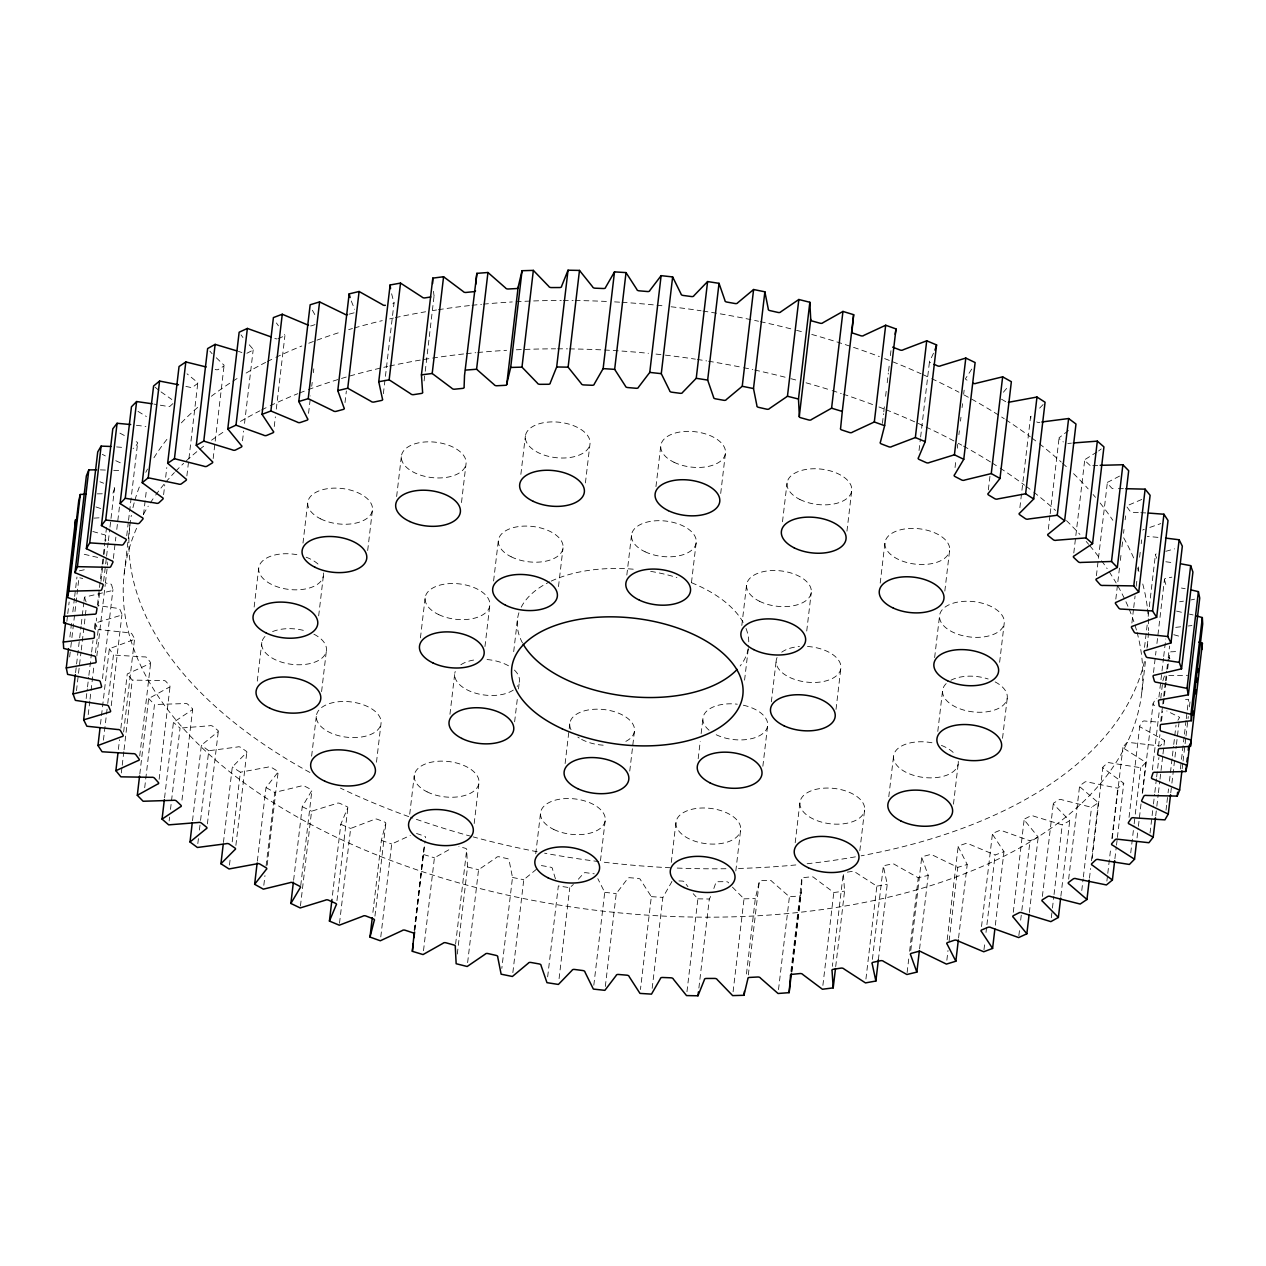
<?xml version="1.0" encoding="UTF-8"?>
<svg xmlns="http://www.w3.org/2000/svg" width="1266" height="1266" viewBox="0 0 1266 1266"><rect width="100%" height="100%" fill="white"/><g stroke="black" fill="none" stroke-linecap="round" stroke-linejoin="round"><path stroke-width="0.75" stroke-dasharray="5 3.75" d="M835.702 966.591L844.564 891.137L843.425 874.094A2.279 1.25 6.7 0 1 843.267 873.445L832.363 966.322M791.93 971.877L801.473 890.599L801.9 879.079A2.279 1.25 6.7 0 1 803.34 877.623L811.348 876.8A2.279 1.25 6.7 0 1 814.228 877.829L833.803 892.514L844.564 891.137M66.861 621.337L67.541 615.545M67.763 613.599L69.139 601.999M69.915 636.988L71.497 623.442M72.858 611.842L74.457 598.296M74.678 596.365L76.957 577.011M69.646 656.959L70.548 649.221M70.785 647.29L71.687 639.536M71.925 637.605L78.967 577.628L82.749 578.499M75.58 672.657L81.04 626.227M81.261 624.28L83.762 602.996M83.983 601.065L84.442 597.188L111.06 590.89A2.279 1.25 6.7 0 0 112.943 589.608L111.614 584.908A2.279 1.25 6.7 0 0 109.034 583.642L105.284 582.946M76.482 690.682L78.302 675.205M78.524 673.275L81.024 651.99M81.261 650.044L86.262 607.49M86.167 698.563L87.307 688.894M87.528 686.947L88.667 677.278M88.889 675.348L91.389 654.063M91.627 652.132L92.988 640.517M94.349 628.901L95.029 623.109L120.286 615.498A2.279 1.25 6.7 0 0 121.947 614.121L119.938 609.437A2.279 1.25 6.7 0 0 117.216 608.281L98.242 605.654M97.45 604.847L101.992 566.139M102.214 564.209L103.132 556.47M103.353 554.54L104.714 542.924M104.951 540.993L106.534 527.447M95.282 629.661L96.643 618.045M98.004 606.43L99.603 592.884M100.963 581.284L103.923 556.122M104.144 554.192L105.046 546.453M103.622 581.3L106.344 558.084M106.581 556.154L108.164 542.608M108.401 540.677L109.762 529.061M109.984 527.131L114.526 488.423A2.279 1.25 6.7 0 0 112.706 486.824M88.224 714.61L89.823 701.063M90.044 699.133L93.906 666.232M95.504 652.686L98.226 629.471L95.029 623.109M96.833 656.01L105.252 584.417M105.474 582.471L107.072 568.925M113.37 558.417L115.19 542.94M115.412 541.009L115.871 537.132M116.788 529.394L119.51 506.178M102.483 678.608L112.943 589.608M100.473 724.215L109.335 648.746L133.057 639.9A2.279 1.25 6.7 0 0 134.481 638.428L131.806 633.807A2.279 1.25 6.7 0 0 128.942 632.763L98.226 629.471M126.742 535.708L128.325 522.162M128.562 520.231L137.646 442.831M103.432 740.167L107.531 705.336M107.752 703.39L113.434 655.028L109.335 648.746M124.226 573.371L129.907 524.994M111.234 705.716L121.932 614.77M143.533 514.629L146.476 489.467M118.387 749.409L119.526 739.74M120.887 728.124L127.265 673.955L149.277 663.922A2.279 1.25 6.7 0 0 150.464 662.371L147.141 657.829A2.279 1.25 6.7 0 0 144.166 656.912L113.434 655.028M123.641 731.97L134.56 639.093M121.314 772.972L121.995 767.164M122.232 765.234L123.815 751.688M124.052 749.757L132.234 680.095L127.265 673.955M163.615 494.642L164.754 484.973M165.672 477.235L166.796 467.55M139.719 755.913L150.638 663.036M139.814 774.017L148.676 698.547L168.853 687.406A2.279 1.25 6.7 0 0 169.771 685.792L165.83 681.361A2.279 1.25 6.7 0 0 162.76 680.57L132.234 680.095M144.704 787.721L154.484 704.513L148.676 698.547M186.877 475.921L188.697 460.428M188.935 458.498L197.797 383.044M159.136 779.318L170.04 686.441M164.564 797.833L173.426 722.364L191.625 710.194A2.279 1.25 6.7 0 0 192.29 708.517L187.748 704.228A2.279 1.25 6.7 0 0 184.614 703.58L154.484 704.513M169.138 820.985L169.597 817.124M170.499 809.385L180.041 728.108L173.426 722.364M213.163 458.561L214.983 443.084M215.204 441.154L224.066 365.684M181.972 800.096L192.654 709.166M192.511 820.7L201.373 745.247L217.451 732.112A2.279 1.25 6.7 0 0 217.863 730.387L212.735 726.273A2.279 1.25 6.7 0 0 209.555 725.766L180.041 728.108M242.502 440.774L243.642 431.089M244.544 423.35L253.184 349.827M197.828 843.615L198.509 837.807M199.427 830.069L200.329 822.33M200.566 820.384L208.748 750.738L201.373 745.247M207.402 823.897L218.322 731.02M223.433 842.476L232.295 767.022L246.158 753.033A2.279 1.25 6.7 0 0 246.3 751.26L240.651 747.351A2.279 1.25 6.7 0 0 237.438 746.987L208.748 750.738M274.247 426.515L275.371 416.846M276.289 409.108L284.929 335.569M254.149 607.047L258.691 568.339M229.463 865.089L230.38 857.351M232.2 841.874L240.382 772.213L232.295 767.022M235.887 845.403L246.791 752.526M257.283 681.124L261.825 642.432M308.556 413.333L310.613 395.926M311.737 386.257L312.196 382.379M313.335 372.71L313.794 368.833M257.362 861.086L266.002 787.547L277.555 772.782A2.279 1.25 6.7 0 0 277.428 771.01L271.272 767.323A2.279 1.25 6.7 0 0 268.06 767.101L240.382 772.213M302.985 543.098L307.749 502.46M263.819 885.298L264.958 875.629M266.097 865.944L274.738 792.421L266.002 787.547M267.189 865.137L278.109 772.26M318.668 615.862L323.447 575.223M345.001 402.588L346.362 390.988M293.617 880.234L302.242 806.695L311.404 791.266A2.279 1.25 6.7 0 0 311.025 789.478L304.41 786.044A2.279 1.25 6.7 0 0 301.213 785.98L274.738 792.421M311.626 756.166L316.405 715.543M321.596 691.616L326.359 650.977M300.738 885.52L311.863 790.712M300.438 906.013L311.578 811.205L336.677 803.467A2.279 1.25 6.7 0 1 339.826 803.388L346.852 806.553A2.279 1.25 6.7 0 1 347.501 808.341L340.791 824.34L331.929 899.794M383.376 393.71L394.058 302.764M367.678 550.536L372.441 509.897M336.962 900.632L347.865 807.755M339.51 923.246L350.65 828.439L374.198 819.466A2.279 1.25 6.7 0 1 377.284 819.244L384.674 822.093A2.279 1.25 6.7 0 1 385.576 823.865L381.382 840.323L372.505 915.793M396.638 496.525L401.417 455.887M376.477 762.227L381.019 723.535A32.552 17.787 6.7 0 0 334.667 702.282A32.552 17.787 6.7 0 0 330.442 732.792A32.552 17.787 6.7 0 0 381.019 723.535M424.094 380.939L424.996 373.201M425.234 371.27L434.096 295.817M374.942 916.141L385.861 823.264M380.781 936.887L391.685 844.011L410.295 835.465M420.439 637.89L425.218 597.251M409.725 814.165L414.267 775.472M461.489 502.586L466.03 463.894A32.552 17.787 6.7 0 0 419.679 442.641A32.552 17.787 6.7 0 0 415.454 473.152A32.552 17.787 6.7 0 0 466.03 463.894M414.172 930.431L424.268 845.372M414.662 930.035L425.107 841.02M414.852 930.035L423.714 849.17M449.952 714.293L454.731 673.654M423.509 950.687L434.412 857.81L451.092 848.537M484.957 646.53L489.863 604.784M493.598 580.999L498.361 540.376M455.602 944.12L466.743 849.312M457.295 954.042L467.518 866.973L466.648 849.961A2.279 1.25 6.7 0 0 465.255 848.252L458.893 846.479M474.18 823.549L478.959 782.91M520.864 474.37L525.422 435.678M467.629 962.619L478.548 869.742L496.525 857.462A2.279 1.25 6.7 0 1 499.295 856.813L507.46 858.665A2.279 1.25 6.7 0 1 509.09 860.31L512.493 877.449L501.811 968.395M513.695 651.658L517.557 618.758M514.629 721.826L517.588 696.664M518.49 688.926L519.408 681.187M512.857 972.605L523.76 879.728L537.021 868.808M558.496 586.601L563.038 547.909M535.74 853.79L540.519 813.152M585.414 482.932L589.956 444.224A32.552 17.787 6.7 0 0 544.095 422.622A32.552 17.787 6.7 0 0 539 453.022A32.552 17.787 6.7 0 0 589.956 444.224M565.111 763.556L569.874 722.933M547.656 976.861L558.338 885.915L569.763 887.703L573.371 884.459M559.081 978.634L569.763 887.703M626.828 575.065L631.592 534.442M600.48 860.674L605.259 820.036M593.817 985.217L604.721 892.34L597.821 878.651M655.962 486.603L660.741 445.964M629.756 771.089L634.535 730.45M605.322 986.467L616.241 893.59L627.54 878.762A2.279 1.25 6.7 0 1 629.851 877.718L638.27 878.446A2.279 1.25 6.7 0 1 640.549 879.886L651.341 896.644L640.438 989.521M691.473 582.597L696.253 541.959M652.18 988.335L662.862 897.388L671.771 881.88A2.279 1.25 6.7 0 1 671.993 881.263M671.281 862.399L676.044 821.776M720.702 493.487L725.481 452.848M698.183 758.73L700.225 741.322M701.142 733.584L702.962 718.091M686.963 991.705L697.883 898.828L693.214 893.701M698.879 988.05L709.324 899.034L711.903 894.033M741.813 625.451L746.592 584.813M744.582 680.143L748.222 649.173M735.815 870.961L740.578 830.322A32.552 17.787 6.7 0 0 694.733 808.705A32.552 17.787 6.7 0 0 689.638 839.105A32.552 17.787 6.7 0 0 740.578 830.322M782.499 521.782L787.041 483.09M733.093 991.737L744.012 898.86L732.365 887.039M762.86 766.262L767.639 725.624M771.358 701.855L776.264 660.108M746.449 973.997L755.311 898.543L759.236 882.054A2.279 1.25 6.7 0 1 760.929 880.677L769.127 880.25A2.279 1.25 6.7 0 1 771.88 881.389L789.414 896.755L800.492 895.901L801.473 890.599M748.333 974.931L759.284 881.405M806.727 631.038L811.269 592.346M795.19 842.745L799.97 802.106M778.511 989.632L789.414 896.755M790.918 971.307L801.837 878.43M791.63 971.37L800.492 895.901M846.954 531.166L851.733 490.528M836.019 709.371L840.909 667.625M882.418 423.382L883.557 413.713M883.779 411.782L884.697 404.028M885.599 396.29L886.279 390.498M887.197 382.759L888.321 373.074M888.558 371.144L889.46 363.405M890.378 355.667L891.058 349.859M822.884 985.391L833.803 892.514M880.202 583.104L884.981 542.465M859.82 850.736L864.583 810.113A32.552 17.787 6.7 0 0 818.232 788.86A32.552 17.787 6.7 0 0 814.006 819.371A32.552 17.787 6.7 0 0 864.583 810.113M919.037 450.506L920.398 438.906M920.635 436.96L929.497 361.506M865.928 979.045L876.847 886.168L855.389 872.258A2.279 1.25 6.7 0 0 852.398 871.356L846.574 872.258M888.779 796.725L893.559 756.103M872.401 959.359L883.304 866.482M878.382 959.739L887.244 884.269L883.573 867.147A2.279 1.25 6.7 0 1 884.523 865.533L891.976 863.966A2.279 1.25 6.7 0 1 895.062 864.725L918.261 877.765L928.215 875.376L922.028 858.253A2.279 1.25 6.7 0 1 922.74 856.576L929.845 854.661A2.279 1.25 6.7 0 1 932.979 855.278L957.776 867.352L967.208 864.472L958.568 847.492A2.279 1.25 6.7 0 1 959.011 845.783L965.705 843.504A2.279 1.25 6.7 0 1 968.886 843.995L995.108 855.009L1003.97 851.67L992.908 834.943A2.279 1.25 6.7 0 1 993.082 833.186L999.333 830.575A2.279 1.25 6.7 0 1 1002.545 830.923L1030.002 840.83L1038.215 837.048L1024.827 820.685A2.279 1.25 6.7 0 1 1024.748 818.896L1030.508 815.984A2.279 1.25 6.7 0 1 1033.721 816.174L1062.221 824.878L1069.738 820.685L1054.119 804.796A2.279 1.25 6.7 0 1 1053.771 803.008L1059.009 799.795A2.279 1.25 6.7 0 1 1062.19 799.843L1091.545 807.312L1098.334 802.723L1080.563 787.42A2.279 1.25 6.7 0 1 1079.945 785.632L1084.63 782.151A2.279 1.25 6.7 0 1 1087.779 782.04L1117.783 788.212L1123.765 783.274L1103.999 768.652A2.279 1.25 6.7 0 1 1103.129 766.88L1107.196 763.145A2.279 1.25 6.7 0 1 1110.282 762.907L1140.745 767.718L1145.904 762.449L1124.255 748.633A2.279 1.25 6.7 0 1 1123.116 746.893L1126.582 742.92A2.279 1.25 6.7 0 1 1129.573 742.541L1160.289 745.975L1164.562 740.436L1141.188 727.491A2.279 1.25 6.7 0 1 1139.811 725.782L1142.628 721.62A2.279 1.25 6.7 0 1 1145.508 721.082L1158.849 722.158M955.039 467.55L955.957 459.811M957.318 448.196L957.761 444.334M958.9 434.665L959.359 430.788M960.498 421.119L960.957 417.242M962.081 407.573L962.54 403.696M963.679 394.027L964.138 390.15M934.64 657.592L939.641 615.023M944.832 591.095L949.595 550.457A32.552 17.787 6.7 0 0 903.244 529.204A32.552 17.787 6.7 0 0 899.018 559.714A32.552 17.787 6.7 0 0 949.595 550.457M907.121 972.573L908.719 959.027M909.621 951.288L918.261 877.765M910.776 950.481L921.68 857.604M937.79 731.4L942.553 690.777M919.575 948.899L928.215 875.376M988.35 489.863L989.949 476.332M953.472 804.163L958.251 763.54M947.205 939.736L958.125 846.859M946.857 960.229L947.997 950.544M949.136 940.875L957.776 867.352M958.568 938.011L967.208 864.472M999.634 662.276L1004.175 623.568A32.552 17.787 6.7 0 0 958.33 601.967A32.552 17.787 6.7 0 0 953.219 632.367A32.552 17.787 6.7 0 0 1004.175 623.568M1019.89 507.666L1030.571 416.72M1002.53 738.3L1007.309 697.661M981.53 926.554L992.449 833.677M983.967 949.817L984.869 942.078M986.008 932.409L986.689 926.601M986.926 924.671L995.108 855.009M995.329 925.193L1003.97 851.67M1048.359 529.172L1049.957 515.626M1050.179 513.695L1059.041 438.226M1013.275 912.295L1024.178 819.418M1018.861 935.637L1019.541 929.83M1020.681 920.16L1021.583 912.422M1021.82 910.476L1030.002 840.83M1029.353 912.501L1038.215 837.048M1073.79 552.973L1075.609 537.496M1075.847 535.55L1084.709 460.096M1042.377 896.439L1053.296 803.562M1051.302 917.755L1052.22 910.017M1052.442 908.086L1053.803 896.47M1054.04 894.54L1062.221 824.878M1096.403 575.682L1098.223 560.205M1098.461 558.274L1107.323 482.805M1060.876 896.154L1069.738 820.685M1068.662 879.095L1079.566 786.218M1115.821 599.103L1117.641 583.626M1117.862 581.68L1119.46 568.133M1120.363 560.395L1121.043 554.587M1121.961 546.849L1122.641 541.057M1123.543 533.303L1124.002 529.441M1125.142 519.772L1125.601 515.895M1081.781 890.504L1083.142 878.905M1083.364 876.958L1091.545 807.312M1089.456 878.193L1090.596 868.508M1091.514 860.769L1098.334 802.723M1092.147 858.427L1102.828 767.481M1131.899 623.046L1133.481 609.5M1133.719 607.569L1135.08 595.954M1136.219 586.285L1137.121 578.546M1138.039 570.808L1138.482 566.931M1139.622 557.262L1140.302 551.454M1141.22 543.715L1141.663 539.838M1106.88 881.089L1107.56 875.281M1107.782 873.35L1110.741 848.188M1111.88 838.519L1117.783 788.212M1112.244 838.456L1122.926 747.51M1114.903 858.728L1116.264 847.128M1116.501 845.182L1117.182 839.374M1117.403 837.443L1123.765 783.274M1144.527 647.369L1147.265 624.138M1148.167 616.4L1149.069 608.661M1149.306 606.731L1155.447 554.492M1141.774 692.629L1145.635 659.744M1146.996 648.129L1147.455 644.267M1129.035 817.361L1139.716 726.415M1130.744 852.857L1133.925 825.764M1134.162 823.834L1135.064 816.095M1135.285 814.149L1140.745 767.718M1153.516 672.515L1156.016 651.23M1156.934 643.492L1164.435 579.638A2.279 1.25 6.7 0 1 1166.303 578.356L1171.825 577.154M1137.042 837.918L1138.166 828.249M1138.403 826.302L1141.125 803.087M1142.264 793.418L1145.904 762.449M1142.628 792.722L1153.089 703.706L1155.225 699.386A2.279 1.25 6.7 0 1 1156.808 698.626M1158.928 697.075L1160.748 681.583M1160.985 679.652L1163.486 658.367M1163.707 656.437L1165.749 639.014M1152.377 769.839L1159.419 709.846M1160.795 698.246L1162.378 684.7M1160.716 721.478L1162.536 706.001M1162.758 704.07L1163.454 698.262M1163.676 696.332L1165.258 682.785M1165.495 680.855L1166.635 671.17M1166.856 669.239L1167.996 659.57M1168.217 657.624L1169.578 646.024M1158.548 746.291L1159.909 734.691M1161.508 721.145L1162.647 711.46M1163.549 703.722L1164.229 697.914M1164.467 695.984L1166.049 682.437M1166.287 680.507L1166.73 676.63M1167.648 668.891L1169.784 652.718A2.279 1.25 6.7 0 1 1172.237 651.784L1177.776 651.452M1150.05 833.044L1151.87 817.567M1152.092 815.636L1153.231 805.967M1153.468 804.021L1154.592 794.352M1154.829 792.421L1156.412 778.875M1156.649 776.928L1158.912 757.59M1155.7 815.89L1156.602 808.151M1156.839 806.22L1158.2 794.605M1158.422 792.674L1159.798 781.059M1160.02 779.128L1162.742 755.913M1162.979 753.966L1164.562 740.436M1166.018 810.208L1166.698 804.401M1166.936 802.47L1167.838 794.731M1168.075 792.785L1168.518 788.924M1169.436 781.185L1172.158 757.97M1172.395 756.024L1173.519 746.354M1173.756 744.424L1176.019 725.07M1170.765 792.801L1171.683 785.062M1171.905 783.132L1176.225 746.354M1176.446 744.424L1179.184 721.209M1180.371 769L1181.273 761.262M1181.51 759.331L1184.232 736.116M1184.454 734.169L1186.052 720.623M1186.274 718.692L1188.552 699.338L1182.745 699.402M1182.143 768.794L1182.824 763.002M1183.061 761.056L1184.881 745.579M1185.103 743.648L1185.783 737.841M1186.005 735.91L1188.283 716.556M1189.423 706.887L1190.103 701.079M114.526 488.423L113.07 492.885A2.279 1.25 6.7 0 1 110.459 493.693M1162.837 680.823L1164.293 676.361A2.279 1.25 6.7 0 1 1164.783 675.822M713.834 888.51L715.765 882.988A2.279 1.25 6.7 0 1 717.68 881.722L726.004 881.674A2.279 1.25 6.7 0 1 728.615 882.924M933.501 353.214L929.861 360.921A2.279 1.25 6.7 0 0 930.51 362.709M1177.95 720.243L1179.643 717.331L1166.809 710.938M971.75 369.086L965.958 377.98A2.279 1.25 6.7 0 0 966.338 379.768L969.645 381.493M1003.4 392.223L1008.179 386.557M1043.105 404.55L1038.294 409.535M578.356 879.205L583.389 873.619A2.279 1.25 6.7 0 1 585.873 872.701L594.276 873.809M172.888 403.617L170.166 406.101A2.279 1.25 6.7 0 1 167.08 406.354L153.914 404.076M1068.472 430.582L1059.911 437.15A2.279 1.25 6.7 0 0 1059.5 438.859L1063.345 441.945M1098.572 450.981L1101.246 448.939M1096.973 451.994L1085.737 459.067A2.279 1.25 6.7 0 0 1085.073 460.745L1089.615 465.033A2.279 1.25 6.7 0 0 1091.64 465.777M1119.524 476.111L1108.51 481.84A2.279 1.25 6.7 0 0 1107.592 483.47L1111.532 487.901A2.279 1.25 6.7 0 0 1114.602 488.676M246.854 353.277L252.614 350.35A2.279 1.25 6.7 0 0 252.535 348.577L248.927 344.431M1141.758 499.469L1128.085 505.324A2.279 1.25 6.7 0 0 1126.898 506.875L1130.222 511.417A2.279 1.25 6.7 0 0 1133.197 512.334L1138.909 512.603M278.029 338.671L284.28 336.06A2.279 1.25 6.7 0 0 284.454 334.319M1149.813 527.431L1160.811 523.586M315.012 324.618L311.658 325.758A2.279 1.25 6.7 0 1 310.581 325.916M1165.844 551.296L1174.595 548.843M349.305 314.11L354.622 312.67M79.362 570.824L84.537 569.716M1191.1 599.926L1194.55 599.166M876.847 886.168L887.244 884.269M1179.595 601.777L1183.441 601.16M1175.703 627.35L1181.115 626.765M1188.315 625.974L1191.923 625.578M1067.808 443.48L1071.432 443.147M94.048 518.126L99.587 517.794M1092.748 465.682L1098.318 465.413M744.012 898.86L755.311 898.543M97.292 493.851L102.926 493.787M1168.787 675.538L1187.587 675.316M1118.369 488.676L1124.034 488.692M697.883 898.828L709.324 899.034M100.378 469.876L106.091 470.082M113.687 470.335L119.384 470.541A2.279 1.25 6.7 0 0 121.568 470.382M678.924 880.93L682.295 881.073A2.279 1.25 6.7 0 1 684.732 882.418L687.913 886.643M1140.808 512.698L1146.521 512.967M651.341 896.644L662.862 897.388M116.599 446.93L124.226 447.547M1157.947 537.37L1148.42 536.483A2.279 1.25 6.7 0 1 1147.249 536.42M604.721 892.34L616.241 893.59M136.396 425.281L145.891 426.484M1165.844 561.756L1173.424 562.816M1181.447 588.041L1185.198 588.737M512.493 877.449L523.76 879.728M185.896 386.399L189.599 387.206A2.279 1.25 6.7 0 0 192.733 387.111L197.417 383.614A2.279 1.25 6.7 0 0 196.8 381.826L187.036 373.818M1176.557 611.098L1182.08 612.396M1189.439 614.105L1193.11 614.96M84.252 554.286L98.97 557.72M467.518 866.973L478.548 869.742M1173.788 634.709L1180.956 636.735M92.829 531.498L103.575 534.553A2.279 1.25 6.7 0 1 105.806 536.009L105.743 540.645A2.279 1.25 6.7 0 1 105.426 541.247M423.714 854.566L434.412 857.81M238.404 351.394L241.901 352.518M416.53 833.487L424.237 836.035A2.279 1.25 6.7 0 1 425.392 837.775M95.931 506.938L101.122 508.679M381.382 840.323L391.685 844.011M99.935 481.776L103.59 483.216M340.791 824.34L350.65 828.439M115.744 460.697L122.675 463.878M302.242 806.695L311.578 811.205M102.309 454.336L105.363 455.934M119.89 433.146L124.78 435.726M1001.469 399.17L1006.09 401.923M137.978 411.371L146.381 416.514M161.019 391.89L171.828 399.502M155.069 387.19L159.484 390.798M216.296 357.756L223.243 364.45A2.279 1.25 6.7 0 1 223.591 366.238L218.353 369.45A2.279 1.25 6.7 0 1 215.173 369.403M209.871 351.157L212.134 353.736M241.031 334.857L242.93 337.516M276.415 322.972L278.425 325.805M312.386 310.217L315.139 315.171M1156.76 558.259L1155.415 555.125A2.279 1.25 6.7 0 1 1157.077 553.748M351.268 301.007L354.654 309.331M84.442 597.188L86.135 602.015M555.426 878.81L552.419 868.793A2.279 1.25 6.7 0 0 550.568 867.194L542.259 865.707A2.279 1.25 6.7 0 0 539.617 866.498M1164.435 579.638L1165.749 584.354A2.279 1.25 6.7 0 0 1168.328 585.604M391.621 293.759L393.789 302.115A2.279 1.25 6.7 0 1 392.84 303.729M107.104 561.93L107.515 565.063M433.494 291.275L433.937 295.152A2.279 1.25 6.7 0 1 433.652 296.371M1137.074 632.367A512.255 279.739 6.7 0 1 610.196 911.931A512.255 279.739 6.7 0 1 137.757 525.659M143.549 514.186A512.255 279.739 6.7 0 1 148.264 506.131M150.29 502.95A512.255 279.739 6.7 0 1 154.563 496.636M155.686 495.085A512.255 279.739 6.7 0 1 164.707 483.454M165.862 482.077A512.255 279.739 6.7 0 1 174.392 472.582M175.673 471.237A512.255 279.739 6.7 0 1 183.665 463.324M186.45 460.729A512.255 279.739 6.7 0 1 205.646 444.651M211.564 440.22A512.255 279.739 6.7 0 1 225.554 430.598M240.445 421.436A512.255 279.739 6.7 0 1 259.957 410.785M261.635 409.931A512.255 279.739 6.7 0 1 268.455 406.576M270.18 405.753A512.255 279.739 6.7 0 1 297.874 393.663M299.599 392.982A512.255 279.739 6.7 0 1 306.578 390.292M308.334 389.627A512.255 279.739 6.7 0 1 387.744 366.444M389.611 366.032A512.255 279.739 6.7 0 1 464.448 353.879M466.347 353.673A512.255 279.739 6.7 0 1 475.826 352.692M477.741 352.518A512.255 279.739 6.7 0 1 506.59 350.318M516.306 349.796A512.255 279.739 6.7 0 1 555.616 348.815M557.594 348.815A512.255 279.739 6.7 0 1 567.5 348.862M569.494 348.894A512.255 279.739 6.7 0 1 648.461 353.309M655.994 354.084A512.255 279.739 6.7 0 1 661.643 354.702M665.394 355.145A512.255 279.739 6.7 0 1 695.414 359.148M697.281 359.433A512.255 279.739 6.7 0 1 706.618 360.905M708.469 361.206A512.255 279.739 6.7 0 1 741.829 367.33M743.664 367.694A512.255 279.739 6.7 0 1 752.843 369.625M754.678 370.02A512.255 279.739 6.7 0 1 787.088 377.711M790.902 378.692A512.255 279.739 6.7 0 1 798.498 380.718M806.046 382.807A512.255 279.739 6.7 0 1 830.29 390.007M832.142 390.593A512.255 279.739 6.7 0 1 841.32 393.552M843.14 394.153A512.255 279.739 6.7 0 1 873.667 404.962M878.936 406.972A512.255 279.739 6.7 0 1 884.174 409.013M885.915 409.709A512.255 279.739 6.7 0 1 924.275 426.215M926.016 427.038A512.255 279.739 6.7 0 1 954.96 441.486M958.251 443.258A512.255 279.739 6.7 0 1 961.764 445.157M963.521 446.123A512.255 279.739 6.7 0 1 990.503 461.963M992.133 462.992A512.255 279.739 6.7 0 1 998.573 467.107M1000.172 468.135A512.255 279.739 6.7 0 1 1024.59 485.179M1026.061 486.255A512.255 279.739 6.7 0 1 1032.265 490.986M1033.784 492.189A512.255 279.739 6.7 0 1 1055.559 510.435M1066.478 520.643A512.255 279.739 6.7 0 1 1079.93 534.458M1086.196 541.468A512.255 279.739 6.7 0 1 1088.618 544.301M1089.804 545.709A512.255 279.739 6.7 0 1 1100.455 559.208M1101.61 560.775A512.255 279.739 6.7 0 1 1107.149 568.656M1109.253 571.821A512.255 279.739 6.7 0 1 1116.137 582.961M1117.973 586.158A512.255 279.739 6.7 0 1 1128.433 607.411M1129.177 609.183A512.255 279.739 6.7 0 1 1133.845 621.653M1135.001 625.23A512.255 279.739 6.7 0 1 1136.583 630.579M748.238 648.556A116.33 63.522 6.7 0 1 740.135 665.995M522.478 642.922A116.33 63.522 6.7 0 1 519.092 612.253M521.212 607.221A116.33 63.522 6.7 0 1 549.555 581.901M551.248 581.094A116.33 63.522 6.7 0 1 634.377 569.289M650.677 571.362A116.33 63.522 6.7 0 1 676.899 577.533M691.553 582.74A116.33 63.522 6.7 0 1 743.522 623.078M746.022 628.442A116.33 63.522 6.7 0 1 748.443 647.243M807.486 646.483A32.552 17.787 6.7 0 1 840.846 668.369A32.552 17.787 6.7 0 1 802.802 681.535A32.552 17.787 6.7 0 1 777.403 656.896M781.708 652.196A32.552 17.787 6.7 0 1 799.463 646.53M743.332 705.209A32.552 17.787 6.7 0 1 764.173 732.334A32.552 17.787 6.7 0 1 714.657 733.948M709.087 730.229A32.552 17.787 6.7 0 1 706.887 710.938A32.552 17.787 6.7 0 1 737.303 704.197M571.029 729.691A32.552 17.787 6.7 0 1 588.627 709.894A32.552 17.787 6.7 0 1 629.313 719.737A32.552 17.787 6.7 0 1 623.584 742.398M603.186 745.183A32.552 17.787 6.7 0 1 580.73 738.901M579.242 738.015A32.552 17.787 6.7 0 1 577.85 737.081M514.407 670.078A32.552 17.787 6.7 0 1 517.208 686.457M513.3 690.065A32.552 17.787 6.7 0 1 474.212 692.771A32.552 17.787 6.7 0 1 455.238 671.471M460.84 664.777A32.552 17.787 6.7 0 1 477.029 659.602M487.046 659.554A32.552 17.787 6.7 0 1 509.233 666.217M995.108 681.899A32.552 17.787 6.7 0 1 1001.501 706.618A32.552 17.787 6.7 0 1 958.093 708.09A32.552 17.787 6.7 0 1 946.24 683.545M950.893 680.253A32.552 17.787 6.7 0 1 988.176 679.003M958.235 761.293A32.552 17.787 6.7 0 1 924.639 777.561A32.552 17.787 6.7 0 1 893.828 754.631A32.552 17.787 6.7 0 1 933.865 743.158M941.413 745.405A32.552 17.787 6.7 0 1 955.181 754.568M313.873 634.171A32.552 17.787 6.7 0 1 320.567 659.175A32.552 17.787 6.7 0 1 276.526 660.282A32.552 17.787 6.7 0 1 266.145 635.358M272.586 631.576A32.552 17.787 6.7 0 1 306.863 631.338M323.368 572.976A32.552 17.787 6.7 0 1 290.325 589.576A32.552 17.787 6.7 0 1 258.929 566.867A32.552 17.787 6.7 0 1 298.539 555.014M306.135 557.198A32.552 17.787 6.7 0 1 320.124 566.25M276.985 338.892A2.279 1.25 6.7 0 1 274.817 338.323M136.19 441.755A2.279 1.25 6.7 0 1 137.551 443.48L134.75 447.626A2.279 1.25 6.7 0 1 133.025 448.306M1154.687 705.384A2.279 1.25 6.7 0 1 1153.089 703.706M1169.942 658.51A2.279 1.25 6.7 0 1 1169.009 657.291M1142.802 530.169A2.279 1.25 6.7 0 1 1144.306 529.346M1039.924 422.258A2.279 1.25 6.7 0 1 1036.712 421.895M1031.062 417.986A2.279 1.25 6.7 0 1 1031.204 416.229M1144.417 661.596A512.255 279.739 6.7 0 1 861.181 855.8M855.389 856.845A512.255 279.739 6.7 0 1 805.334 863.95M795.855 864.931A512.255 279.739 6.7 0 1 735.799 868.539M725.956 868.729A512.255 279.739 6.7 0 1 674.066 867.938M670.3 867.764A512.255 279.739 6.7 0 1 600.654 861.814M598.771 861.576A512.255 279.739 6.7 0 1 544.617 853.173M537.227 851.765A512.255 279.739 6.7 0 1 473.183 836.905M471.284 836.383A512.255 279.739 6.7 0 1 410.469 817.235M408.681 816.602A512.255 279.739 6.7 0 1 340.443 788.117M309.917 772.466A512.255 279.739 6.7 0 1 131.347 515.325M132.946 507.666A512.255 279.739 6.7 0 1 134.402 501.953M134.94 500.054A512.255 279.739 6.7 0 1 140.558 483.929M145.796 472.345A512.255 279.739 6.7 0 1 147.473 469.069M153.946 457.77A512.255 279.739 6.7 0 1 168.109 437.862M181.355 422.86A512.255 279.739 6.7 0 1 197.86 407.241M211.343 396.274A512.255 279.739 6.7 0 1 231.235 382.237M232.849 381.193A512.255 279.739 6.7 0 1 239.401 377.078M246.126 373.059A512.255 279.739 6.7 0 1 265.638 362.408M267.316 361.57A512.255 279.739 6.7 0 1 274.136 358.199M275.861 357.376A512.255 279.739 6.7 0 1 301.83 345.982M308.762 343.244A512.255 279.739 6.7 0 1 339.335 332.515M348.672 329.635A512.255 279.739 6.7 0 1 352.454 328.527M354.353 327.973A512.255 279.739 6.7 0 1 382.269 320.63M389.691 318.905A512.255 279.739 6.7 0 1 393.425 318.067M395.293 317.655A512.255 279.739 6.7 0 1 425.598 311.768M432.893 310.566A512.255 279.739 6.7 0 1 436.564 309.98M438.416 309.695A512.255 279.739 6.7 0 1 470.129 305.502M472.028 305.296A512.255 279.739 6.7 0 1 481.507 304.331M483.422 304.141A512.255 279.739 6.7 0 1 512.271 301.941M516.164 301.719A512.255 279.739 6.7 0 1 561.297 300.438M563.275 300.438A512.255 279.739 6.7 0 1 573.182 300.485M575.175 300.517A512.255 279.739 6.7 0 1 607.063 301.482M614.58 301.878A512.255 279.739 6.7 0 1 620.229 302.21M622.112 302.321A512.255 279.739 6.7 0 1 665.441 306.119M671.075 306.768A512.255 279.739 6.7 0 1 701.095 310.771M702.962 311.056A512.255 279.739 6.7 0 1 758.524 321.248M760.36 321.659A512.255 279.739 6.7 0 1 792.785 329.334M796.583 330.331A512.255 279.739 6.7 0 1 804.179 332.357M811.743 334.43A512.255 279.739 6.7 0 1 879.348 356.585M884.618 358.594A512.255 279.739 6.7 0 1 921.126 373.802M922.898 374.609A512.255 279.739 6.7 0 1 929.956 377.854M931.697 378.661A512.255 279.739 6.7 0 1 958.979 392.238M963.948 394.881A512.255 279.739 6.7 0 1 1004.255 418.73M1005.853 419.774A512.255 279.739 6.7 0 1 1030.287 436.802M1031.743 437.894A512.255 279.739 6.7 0 1 1037.946 442.625M1039.465 443.812A512.255 279.739 6.7 0 1 1061.24 462.058M1062.617 463.309A512.255 279.739 6.7 0 1 1068.013 468.293M1073.568 473.642A512.255 279.739 6.7 0 1 1088.159 488.882M1093.096 494.515A512.255 279.739 6.7 0 1 1095.486 497.348M1100.138 503.029A512.255 279.739 6.7 0 1 1112.83 520.279M1123.654 537.781A512.255 279.739 6.7 0 1 1134.858 560.806M1137.643 567.943A512.255 279.739 6.7 0 1 1138.925 571.504M1142.755 583.99A512.255 279.739 6.7 0 1 1147.297 607.189M1147.502 608.962A512.255 279.739 6.7 0 1 1148.183 616.859M1148.294 618.837A512.255 279.739 6.7 0 1 1148.436 630.61M1148.373 632.573A512.255 279.739 6.7 0 1 1146.949 648.129M511.132 556.771A32.552 17.787 6.7 0 0 562.848 549.001A32.552 17.787 6.7 0 0 518.126 526.64A32.552 17.787 6.7 0 0 511.132 556.771M645.106 551.786A32.552 17.787 6.7 0 0 696.126 543.067A32.552 17.787 6.7 0 0 650.344 521.402A32.552 17.787 6.7 0 0 645.106 551.786M759.363 601.208A32.552 17.787 6.7 0 0 811.079 593.438A32.552 17.787 6.7 0 0 766.357 571.077A32.552 17.787 6.7 0 0 759.363 601.208M438.716 614.611A32.552 17.787 6.7 0 0 489.736 605.892A32.552 17.787 6.7 0 0 443.97 584.227A32.552 17.787 6.7 0 0 438.716 614.611M674.018 462.264A32.552 17.787 6.7 0 0 725.323 453.956A32.552 17.787 6.7 0 0 680 431.991A32.552 17.787 6.7 0 0 674.018 462.264M799.875 499.469A32.552 17.787 6.7 0 0 851.543 491.635A32.552 17.787 6.7 0 0 806.743 469.322A32.552 17.787 6.7 0 0 799.875 499.469M553.796 829.467A32.552 17.787 6.7 0 0 605.101 821.143A32.552 17.787 6.7 0 0 559.778 799.178A32.552 17.787 6.7 0 0 553.796 829.467M427.101 791.851A32.552 17.787 6.7 0 0 478.77 784.018A32.552 17.787 6.7 0 0 433.969 761.705A32.552 17.787 6.7 0 0 427.101 791.851M320.599 518.854A32.552 17.787 6.7 0 0 372.267 511.005A32.552 17.787 6.7 0 0 327.451 488.692A32.552 17.787 6.7 0 0 320.599 518.854"/><path stroke-width="1.5" d="M475.541 290.832A2.279 1.25 6.7 0 1 474.022 291.639L466.015 292.446A2.279 1.25 6.7 0 1 463.134 291.433L443.575 276.748L432.798 278.124L421.436 374.863L422.575 391.906A2.279 1.25 6.7 0 1 421.356 393.441L413.602 394.644A2.279 1.25 6.7 0 1 410.611 393.742L389.153 379.832L378.756 381.731L382.427 398.853A2.279 1.25 6.7 0 1 381.477 400.467L374.024 402.034A2.279 1.25 6.7 0 1 370.938 401.275L347.739 388.235L337.785 390.624L343.972 407.747A2.279 1.25 6.7 0 1 343.26 409.424L336.155 411.339A2.279 1.25 6.7 0 1 333.021 410.722L308.224 398.648L298.792 401.528L307.432 418.508A2.279 1.25 6.7 0 1 306.989 420.217L300.295 422.496A2.279 1.25 6.7 0 1 297.114 422.005L270.892 410.991L262.03 414.33L273.092 431.057A2.279 1.25 6.7 0 1 272.918 432.814L266.667 435.425A2.279 1.25 6.7 0 1 263.455 435.077L235.998 425.17L227.785 428.952L241.173 445.315A2.279 1.25 6.7 0 1 241.252 447.104L235.492 450.016A2.279 1.25 6.7 0 1 232.279 449.826L203.779 441.122L196.262 445.315L211.881 461.204A2.279 1.25 6.7 0 1 212.229 462.992L206.991 466.205A2.279 1.25 6.7 0 1 203.81 466.157L174.455 458.688L167.666 463.277L185.437 478.58A2.279 1.25 6.7 0 1 186.055 480.368L181.37 483.849A2.279 1.25 6.7 0 1 178.221 483.96L148.217 477.788L142.235 482.726L162.001 497.348A2.279 1.25 6.7 0 1 162.871 499.12L158.804 502.855A2.279 1.25 6.7 0 1 155.718 503.093L125.255 498.282L120.096 503.551L141.745 517.367A2.279 1.25 6.7 0 1 142.884 519.107L139.418 523.08A2.279 1.25 6.7 0 1 136.427 523.459L105.711 520.025L101.438 525.564L124.812 538.509A2.279 1.25 6.7 0 1 126.189 540.218L123.372 544.38A2.279 1.25 6.7 0 1 120.492 544.918L89.744 542.861L86.357 548.669L111.313 560.616A2.279 1.25 6.7 0 1 112.911 562.294L110.775 566.614A2.279 1.25 6.7 0 1 108.021 567.295L77.448 566.662L74.995 572.659L101.343 583.563A2.279 1.25 6.7 0 1 103.163 585.177L101.707 589.639A2.279 1.25 6.7 0 1 99.08 590.447L68.902 591.222L67.383 597.41L94.95 607.174A2.279 1.25 6.7 0 1 96.991 608.709L96.216 613.282A2.279 1.25 6.7 0 1 93.763 614.216L64.186 616.415L63.601 622.714L92.212 631.291A2.279 1.25 6.7 0 1 94.444 632.747L94.364 637.399A2.279 1.25 6.7 0 1 92.086 638.46L63.3 642.052L63.68 648.429L93.114 655.756A2.279 1.25 6.7 0 1 95.536 657.117L96.153 661.802A2.279 1.25 6.7 0 1 94.08 662.988L66.275 667.942L67.604 674.367L97.672 680.396A2.279 1.25 6.7 0 1 100.251 681.646L101.565 686.362A2.279 1.25 6.7 0 1 99.698 687.644L73.08 693.942L75.343 700.351L105.838 705.035A2.279 1.25 6.7 0 1 108.575 706.191L110.585 710.875A2.279 1.25 6.7 0 1 108.923 712.252L83.667 719.848L86.863 726.225L117.58 729.517A2.279 1.25 6.7 0 1 120.444 730.545L123.118 735.182A2.279 1.25 6.7 0 1 121.694 736.654L97.973 745.5L102.071 751.767L132.803 753.666A2.279 1.25 6.7 0 1 135.779 754.583L139.102 759.125A2.279 1.25 6.7 0 1 137.915 760.676L115.886 770.693L120.871 776.833L151.398 777.324A2.279 1.25 6.7 0 1 154.468 778.099L158.408 782.53A2.279 1.25 6.7 0 1 157.49 784.16L137.314 795.301L143.121 801.251L173.252 800.318A2.279 1.25 6.7 0 1 176.385 800.967L180.927 805.255A2.279 1.25 6.7 0 1 180.263 806.933L162.064 819.118L168.679 824.862L198.192 822.52A2.279 1.25 6.7 0 1 201.373 823.011L206.5 827.141A2.279 1.25 6.7 0 1 206.089 828.85L190.011 841.985L197.385 847.476L226.076 843.742A2.279 1.25 6.7 0 1 229.288 844.106L234.938 848.014A2.279 1.25 6.7 0 1 234.796 849.771L220.933 863.76L229.019 868.967L256.697 863.855A2.279 1.25 6.7 0 1 259.91 864.077L266.066 867.748A2.279 1.25 6.7 0 1 266.192 869.536L254.64 884.301L263.36 889.159L289.851 882.718A2.279 1.25 6.7 0 1 293.047 882.798L299.662 886.232A2.279 1.25 6.7 0 1 300.042 888.02L290.879 903.449L300.2 907.944L325.315 900.221A2.279 1.25 6.7 0 1 328.464 900.142L335.49 903.291A2.279 1.25 6.7 0 1 336.139 905.079L329.429 921.078L339.288 925.193L362.836 916.22A2.279 1.25 6.7 0 1 365.921 915.998L373.312 918.847A2.279 1.25 6.7 0 1 374.214 920.619L370.004 937.077L380.322 940.765L402.161 930.621A2.279 1.25 6.7 0 1 405.167 930.241L412.858 932.773A2.279 1.25 6.7 0 1 414.029 934.53L412.352 951.32L423.05 954.564L443.021 943.312A2.279 1.25 6.7 0 1 445.933 942.79L453.893 944.99A2.279 1.25 6.7 0 1 455.285 946.699L456.156 963.727L467.17 966.496L485.147 954.216A2.279 1.25 6.7 0 1 487.932 953.551L496.098 955.403A2.279 1.25 6.7 0 1 497.728 957.064L501.13 974.187L512.398 976.482L528.254 963.252A2.279 1.25 6.7 0 1 530.897 962.461L539.205 963.948A2.279 1.25 6.7 0 1 541.057 965.547L546.975 982.669L558.401 984.442L572.026 970.357A2.279 1.25 6.7 0 1 574.511 969.44L582.898 970.563A2.279 1.25 6.7 0 1 584.971 972.082L593.358 989.078L604.879 990.344L616.178 975.5A2.279 1.25 6.7 0 1 618.473 974.456L626.907 975.184A2.279 1.25 6.7 0 1 629.17 976.64L639.979 993.399L651.499 994.127L660.409 978.634A2.279 1.25 6.7 0 1 662.514 977.479L670.917 977.811A2.279 1.25 6.7 0 1 673.37 979.172L686.52 995.582L697.962 995.788L704.402 979.726A2.279 1.25 6.7 0 1 706.301 978.46L714.641 978.428A2.279 1.25 6.7 0 1 717.252 979.662L732.65 995.614L743.949 995.282L747.874 978.792A2.279 1.25 6.7 0 1 749.567 977.431L757.748 977.004A2.279 1.25 6.7 0 1 760.518 978.127L778.052 993.493L789.129 992.655L790.522 975.833A2.279 1.25 6.7 0 1 791.978 974.361L799.985 973.554A2.279 1.25 6.7 0 1 802.866 974.567L822.425 989.252L833.202 987.876L835.481 968.537M432.624 283.505L432.798 278.124M833.202 987.876L832.063 970.848A2.279 1.25 6.7 0 1 833.281 969.297L841.035 968.11A2.279 1.25 6.7 0 1 844.011 968.996L865.485 982.907L875.882 981.023L878.382 959.739M475.684 284.407L476.871 273.345L487.948 272.506L505.482 287.873A2.279 1.25 6.7 0 0 508.252 288.996L516.433 288.569A2.279 1.25 6.7 0 0 518.126 287.208L522.051 270.718L533.35 270.386L548.748 286.338A2.279 1.25 6.7 0 0 551.359 287.572L559.699 287.54A2.279 1.25 6.7 0 0 561.598 286.274L568.038 270.212L579.48 270.418L592.63 286.828A2.279 1.25 6.7 0 0 595.083 288.189L603.486 288.521A2.279 1.25 6.7 0 0 605.591 287.366L614.501 271.874L626.021 272.601L636.83 289.36A2.279 1.25 6.7 0 0 639.093 290.816L647.527 291.544A2.279 1.25 6.7 0 0 649.822 290.5L661.121 275.656L672.642 276.922L681.029 293.918A2.279 1.25 6.7 0 0 683.102 295.437L691.489 296.56A2.279 1.25 6.7 0 0 693.974 295.643L707.599 281.558L719.025 283.331L724.943 300.453A2.279 1.25 6.7 0 0 726.795 302.052L735.103 303.539A2.279 1.25 6.7 0 0 737.746 302.748L753.602 289.518L764.87 291.813L768.272 308.936A2.279 1.25 6.7 0 0 769.902 310.597L778.068 312.449A2.279 1.25 6.7 0 0 780.853 311.784L798.83 299.504L809.844 302.273L810.715 319.301L799.257 416.688M74.963 525.976L75.549 519.677L63.601 622.714M875.882 981.023L872.211 963.885A2.279 1.25 6.7 0 1 873.16 962.271L880.614 960.704A2.279 1.25 6.7 0 1 883.7 961.48L906.899 974.503L916.853 972.114L910.665 954.991A2.279 1.25 6.7 0 1 911.378 953.33L918.467 951.399A2.279 1.25 6.7 0 1 921.616 952.032L946.414 964.091L955.846 961.226L947.19 944.246A2.279 1.25 6.7 0 1 947.633 942.521L954.342 940.242A2.279 1.25 6.7 0 1 957.523 940.733L983.729 951.763L992.591 948.424L981.546 931.681A2.279 1.25 6.7 0 1 981.72 929.94L987.971 927.329A2.279 1.25 6.7 0 1 991.183 927.677L1018.639 937.568L1026.853 933.786L1013.465 917.423A2.279 1.25 6.7 0 1 1013.386 915.65L1019.146 912.723A2.279 1.25 6.7 0 1 1022.358 912.928L1050.859 921.632L1058.376 917.439L1042.757 901.55A2.279 1.25 6.7 0 1 1042.409 899.762L1047.647 896.55A2.279 1.25 6.7 0 1 1050.827 896.597L1080.183 904.051L1086.956 899.477L1069.2 884.174A2.279 1.25 6.7 0 1 1068.583 882.386L1073.267 878.889A2.279 1.25 6.7 0 1 1076.401 878.794L1106.421 884.95L1112.403 880.012L1092.637 865.406A2.279 1.25 6.7 0 1 1091.767 863.634L1095.834 859.899A2.279 1.25 6.7 0 1 1098.92 859.646L1129.383 864.456L1134.542 859.203L1112.877 845.387A2.279 1.25 6.7 0 1 1111.754 843.631L1115.219 839.675A2.279 1.25 6.7 0 1 1118.21 839.279L1148.911 842.729L1153.199 837.174L1129.81 824.245A2.279 1.25 6.7 0 1 1128.449 822.52L1131.25 818.374A2.279 1.25 6.7 0 1 1134.146 817.836L1164.894 819.877L1168.265 814.085L1143.325 802.122A2.279 1.25 6.7 0 1 1141.71 800.46L1143.863 796.14A2.279 1.25 6.7 0 1 1146.616 795.459L1177.19 796.092L1179.643 790.079L1153.294 779.176A2.279 1.25 6.7 0 1 1151.474 777.577L1152.93 773.115A2.279 1.25 6.7 0 1 1155.542 772.307L1185.72 771.516L1187.255 765.344L1159.688 755.565A2.279 1.25 6.7 0 1 1157.646 754.03L1158.406 749.472A2.279 1.25 6.7 0 1 1160.875 748.523L1190.451 746.323L1191.037 740.024L1162.425 731.447A2.279 1.25 6.7 0 1 1160.194 729.991L1160.257 725.355A2.279 1.25 6.7 0 1 1162.536 724.294L1191.338 720.702L1202.7 623.948L1202.32 617.571L1196.797 616.004M1201.814 649.585L1202.399 643.286L1198.839 642.084M67.383 597.41L78.745 500.656L80.28 494.484L85.977 494.151M68.902 591.222L80.28 494.484M63.3 642.052L65.579 622.698M74.995 572.659L86.357 475.921L88.81 469.908L96.548 469.828M77.448 566.662L88.81 469.908M66.275 667.942L68.538 648.603M86.357 548.669L97.735 451.915L101.106 446.123L110.886 446.471M89.744 542.861L101.106 446.123M73.08 693.942L75.343 674.588M101.438 525.564L112.801 428.826L117.089 423.271L130.683 424.553M105.711 520.025L117.089 423.271M83.667 719.848L85.708 702.44M120.096 503.551L131.458 406.797L136.617 401.544L152.031 403.759M125.255 498.282L136.617 401.544M97.973 745.5L100.014 728.077M142.235 482.726L153.597 385.988L159.579 381.05L178.49 384.769M148.217 477.788L159.579 381.05M115.886 770.693L117.944 753.286M167.666 463.277L179.044 366.523L185.817 361.949L206.152 366.966M174.455 458.688L185.817 361.949M137.314 795.301L139.577 775.947M196.262 445.315L207.624 348.561L215.141 344.368L236.647 350.824M203.779 441.122L215.141 344.368M162.064 819.118L164.343 799.764M227.785 428.952L239.147 332.214L247.361 328.432L271.13 336.93M235.998 425.17L247.361 328.432M190.011 841.985L192.274 822.631M262.03 414.33L273.409 317.576L282.271 314.237L308.477 325.267M270.892 410.991L282.271 314.237M220.933 863.76L223.212 844.422M298.792 401.528L310.154 304.774L319.586 301.909L344.384 313.968A2.279 1.25 6.7 0 0 347.533 314.601M308.224 398.648L319.586 301.909M254.64 884.301L257.14 863.016M337.785 390.624L349.147 293.886L359.101 291.496L382.3 304.52A2.279 1.25 6.7 0 0 385.386 305.296M347.739 388.235L359.101 291.496M290.879 903.449L293.38 882.165M378.756 381.731L390.118 284.977L400.515 283.093L421.989 297.004A2.279 1.25 6.7 0 0 424.965 297.89L430.788 296.988M389.153 379.832L400.515 283.093M329.429 921.078L331.929 899.794M476.871 273.345L464.527 375.401L464.1 386.921A2.279 1.25 6.7 0 1 462.66 388.377L454.652 389.2A2.279 1.25 6.7 0 1 451.772 388.171L432.197 373.486L443.575 276.748M370.004 937.077L372.283 917.723M522.051 270.718L510.689 367.457L506.764 383.946A2.279 1.25 6.7 0 1 505.071 385.323L496.873 385.75A2.279 1.25 6.7 0 1 494.12 384.611L476.586 369.245L487.948 272.506M412.352 951.32L413.254 943.581M413.935 937.774L414.631 931.966M506.716 384.595L518.126 287.208M568.038 270.212L556.676 366.966L550.235 383.012A2.279 1.25 6.7 0 1 548.32 384.278L539.996 384.326A2.279 1.25 6.7 0 1 537.385 383.076L521.988 367.14L533.35 270.386M614.501 271.874L603.138 368.612L594.229 384.12A2.279 1.25 6.7 0 1 592.124 385.275L583.705 384.927A2.279 1.25 6.7 0 1 581.268 383.582L568.117 367.172L579.48 270.418M661.121 275.656L649.759 372.41L638.46 387.238A2.279 1.25 6.7 0 1 636.149 388.282L627.73 387.554A2.279 1.25 6.7 0 1 625.451 386.114L614.659 369.356L626.021 272.601M707.599 281.558L696.237 378.297L682.611 392.381A2.279 1.25 6.7 0 1 680.127 393.299L671.724 392.191A2.279 1.25 6.7 0 1 669.667 390.672L661.279 373.66L672.642 276.922M753.602 289.518L742.24 386.272L726.383 399.502A2.279 1.25 6.7 0 1 723.741 400.293L715.432 398.806A2.279 1.25 6.7 0 1 713.581 397.207L707.662 380.085L719.025 283.331M1191.338 720.702L1190.958 714.309L1161.523 706.998A2.279 1.25 6.7 0 1 1159.102 705.621L1158.485 700.937A2.279 1.25 6.7 0 1 1160.558 699.766L1188.363 694.797L1187.033 688.372L1156.966 682.358A2.279 1.25 6.7 0 1 1154.386 681.092L1153.057 676.392A2.279 1.25 6.7 0 1 1154.94 675.11L1181.558 668.812L1179.295 662.387L1148.784 657.719A2.279 1.25 6.7 0 1 1146.062 656.563L1144.053 651.879A2.279 1.25 6.7 0 1 1145.714 650.502L1170.971 642.891L1167.774 636.529L1137.058 633.237A2.279 1.25 6.7 0 1 1134.194 632.193L1131.519 627.572A2.279 1.25 6.7 0 1 1132.943 626.1L1156.665 617.254L1152.566 610.972L1121.834 609.088A2.279 1.25 6.7 0 1 1118.859 608.171L1115.536 603.629A2.279 1.25 6.7 0 1 1116.723 602.078L1138.735 592.045L1133.766 585.905L1103.24 585.43A2.279 1.25 6.7 0 1 1100.17 584.639L1096.229 580.208A2.279 1.25 6.7 0 1 1097.147 578.594L1117.324 567.453L1111.516 561.487L1081.386 562.42A2.279 1.25 6.7 0 1 1078.252 561.772L1073.71 557.483A2.279 1.25 6.7 0 1 1074.375 555.806L1092.574 543.636L1085.959 537.892L1056.445 540.234A2.279 1.25 6.7 0 1 1053.265 539.727L1048.137 535.613A2.279 1.25 6.7 0 1 1048.549 533.888L1064.627 520.753L1057.252 515.262L1028.562 519.013A2.279 1.25 6.7 0 1 1025.349 518.649L1019.7 514.74A2.279 1.25 6.7 0 1 1019.842 512.967L1033.705 498.978L1025.618 493.787L997.94 498.899A2.279 1.25 6.7 0 1 994.728 498.677L988.572 494.99A2.279 1.25 6.7 0 1 988.445 493.218L999.998 478.453L991.262 473.579L964.787 480.02A2.279 1.25 6.7 0 1 961.59 479.956L954.975 476.522A2.279 1.25 6.7 0 1 954.596 474.734L963.758 459.305L954.422 454.795L929.323 462.533A2.279 1.25 6.7 0 1 926.174 462.612L919.148 459.447A2.279 1.25 6.7 0 1 918.499 457.659L925.209 441.66L915.35 437.561L891.802 446.534A2.279 1.25 6.7 0 1 888.716 446.756L881.326 443.907A2.279 1.25 6.7 0 1 880.424 442.135L884.618 425.677L874.315 421.989L852.477 432.133A2.279 1.25 6.7 0 1 849.47 432.513L841.763 429.965A2.279 1.25 6.7 0 1 840.608 428.225L842.286 411.434L831.588 408.19L811.601 419.442A2.279 1.25 6.7 0 1 808.705 419.964L800.745 417.748A2.279 1.25 6.7 0 1 799.352 416.039L798.482 399.027L787.452 396.258L769.475 408.538A2.279 1.25 6.7 0 1 766.705 409.187L758.54 407.335A2.279 1.25 6.7 0 1 756.91 405.69L753.507 388.551L764.87 291.813M697.962 995.788L698.421 991.911M787.452 396.258L798.83 299.504M798.482 399.027L809.844 302.273M743.949 995.282L744.392 991.42M831.588 408.19L842.95 311.436L853.648 314.68L851.971 331.47A2.279 1.25 6.7 0 0 853.142 333.227L860.833 335.759A2.279 1.25 6.7 0 0 863.839 335.379L885.678 325.235L895.996 328.923L884.618 425.677M842.286 411.434L853.648 314.68M789.129 992.655L791.392 973.301M874.315 421.989L885.678 325.235M915.35 437.561L926.712 340.807L936.571 344.922L925.209 441.66M954.422 454.795L965.8 358.056L975.121 362.551L963.758 459.305M916.853 972.114L919.353 950.829M991.262 473.579L1002.64 376.841L976.149 383.281A2.279 1.25 6.7 0 1 972.953 383.202M999.998 478.453L1011.36 381.699L1002.64 376.841M955.846 961.226L958.346 939.942M1025.618 493.787L1036.981 397.033L1009.303 402.145A2.279 1.25 6.7 0 1 1008.306 402.398M1033.705 498.978L1045.067 402.24L1036.981 397.033M992.591 948.424L994.87 929.07M1057.252 515.262L1068.615 418.524L1041.855 421.974M1064.627 520.753L1075.989 424.015L1068.615 418.524M1026.853 933.786L1029.131 914.432M1085.959 537.892L1097.321 441.138L1073.252 442.973M1092.574 543.636L1103.936 446.882L1097.321 441.138M1058.376 917.439L1060.655 898.085M1111.516 561.487L1122.879 464.749L1100.186 465.334M1117.324 567.453L1128.686 470.699L1122.879 464.749M1086.956 899.477L1089.235 880.123M1133.766 585.905L1145.129 489.167L1125.917 488.692M1138.735 592.045L1150.114 495.307L1145.129 489.167M1112.403 880.012L1114.681 860.658M1152.566 610.972L1163.929 514.233L1148.42 513.062M1156.665 617.254L1168.027 520.5L1163.929 514.233M1134.542 859.203L1136.583 841.795M1167.774 636.529L1179.137 539.775L1165.575 538.082M1170.971 642.891L1182.333 546.152L1179.137 539.775M1153.199 837.174L1155.478 817.82M1179.295 662.387L1190.657 565.649L1181.02 563.861M1181.558 668.812L1192.92 572.058L1190.657 565.649M1168.265 814.085L1170.544 794.731M1187.033 688.372L1198.396 591.633L1190.831 589.877M1188.363 694.797L1199.725 598.058L1198.396 591.633M1177.19 796.092L1177.633 792.215M1179.643 790.079L1181.922 770.741M1190.958 714.309L1202.32 617.571M1185.72 771.516L1186.416 765.708M1186.859 761.847L1187.318 757.97M1188.22 750.232L1188.679 746.37M1187.255 765.344L1189.755 744.06M1193.158 715.037L1193.616 711.16M1195.658 693.752L1196.117 689.875M1197.019 682.137L1197.478 678.275M1198.158 672.468L1198.617 668.59M1190.451 746.323L1202.399 643.286M895.189 334.256L895.996 328.923M934.957 350.128L936.571 344.922M842.95 311.436L822.979 322.688A2.279 1.25 6.7 0 1 820.067 323.21L812.107 321.01A2.279 1.25 6.7 0 1 810.715 319.301M926.712 340.807L903.164 349.78A2.279 1.25 6.7 0 1 900.079 350.002L892.688 347.153M965.8 358.056L940.685 365.779A2.279 1.25 6.7 0 1 937.536 365.858L934.023 364.291M421.436 374.863L432.197 373.486M465.508 370.099L476.586 369.245M510.689 367.457L521.988 367.14M556.676 366.966L568.117 367.172M603.138 368.612L614.659 369.356M649.759 372.41L661.279 373.66M696.237 378.297L707.662 380.085M742.24 386.272L753.507 388.551M349.147 293.886L350.112 297.526M390.118 284.977L390.545 288.616M737.16 669.413A116.33 63.522 6.7 0 1 625.562 696.094A116.33 63.522 6.7 0 1 523.222 644.267M562.104 728.757A116.33 63.522 6.7 0 0 742.762 695.62A116.33 63.522 6.7 0 0 577.074 619.739A116.33 63.522 6.7 0 0 562.104 728.757M314.902 567.215A32.552 17.787 6.7 0 0 366.57 559.382A32.552 17.787 6.7 0 0 321.77 537.069A32.552 17.787 6.7 0 0 314.902 567.215M266.287 633.016A32.552 17.787 6.7 0 0 317.608 624.708A32.552 17.787 6.7 0 0 272.269 602.743A32.552 17.787 6.7 0 0 266.287 633.016M269.721 708.137A32.552 17.787 6.7 0 0 320.678 699.354A32.552 17.787 6.7 0 0 274.833 677.737A32.552 17.787 6.7 0 0 269.721 708.137M324.761 781.169A32.552 17.787 6.7 0 0 375.337 771.912A32.552 17.787 6.7 0 0 328.986 750.659A32.552 17.787 6.7 0 0 324.761 781.169M421.42 840.228A32.552 17.787 6.7 0 0 473.088 832.395A32.552 17.787 6.7 0 0 428.272 810.082A32.552 17.787 6.7 0 0 421.42 840.228M548.099 877.829A32.552 17.787 6.7 0 0 599.419 869.52A32.552 17.787 6.7 0 0 554.081 847.555A32.552 17.787 6.7 0 0 548.099 877.829M683.941 887.482A32.552 17.787 6.7 0 0 734.897 878.699A32.552 17.787 6.7 0 0 689.052 857.082A32.552 17.787 6.7 0 0 683.941 887.482M808.325 867.732A32.552 17.787 6.7 0 0 858.902 858.475A32.552 17.787 6.7 0 0 812.55 837.222A32.552 17.787 6.7 0 0 808.325 867.732M900.712 820.859A32.552 17.787 6.7 0 0 952.38 813.009A32.552 17.787 6.7 0 0 907.564 790.696A32.552 17.787 6.7 0 0 900.712 820.859M950.149 755.454A32.552 17.787 6.7 0 0 1001.469 747.146A32.552 17.787 6.7 0 0 956.131 725.181A32.552 17.787 6.7 0 0 950.149 755.454M947.538 680.728A32.552 17.787 6.7 0 0 998.494 671.945A32.552 17.787 6.7 0 0 952.649 650.328A32.552 17.787 6.7 0 0 947.538 680.728M893.337 608.091A32.552 17.787 6.7 0 0 943.914 598.834A32.552 17.787 6.7 0 0 897.562 577.581A32.552 17.787 6.7 0 0 893.337 608.091M794.193 547.846A32.552 17.787 6.7 0 0 845.862 539.996A32.552 17.787 6.7 0 0 801.046 517.699A32.552 17.787 6.7 0 0 794.193 547.846M668.321 510.641A32.552 17.787 6.7 0 0 719.642 502.333A32.552 17.787 6.7 0 0 674.303 480.368A32.552 17.787 6.7 0 0 668.321 510.641M533.318 501.383A32.552 17.787 6.7 0 0 584.275 492.601A32.552 17.787 6.7 0 0 538.414 470.984A32.552 17.787 6.7 0 0 533.318 501.383M433.035 662.973A32.552 17.787 6.7 0 0 484.055 654.269A32.552 17.787 6.7 0 0 438.289 632.604A32.552 17.787 6.7 0 0 433.035 662.973M461.805 738.426A32.552 17.787 6.7 0 0 513.537 730.656A32.552 17.787 6.7 0 0 468.8 708.295A32.552 17.787 6.7 0 0 461.805 738.426M577.707 788.655A32.552 17.787 6.7 0 0 628.727 779.935A32.552 17.787 6.7 0 0 582.946 758.271A32.552 17.787 6.7 0 0 577.707 788.655M710.036 782.863A32.552 17.787 6.7 0 0 761.768 775.109A32.552 17.787 6.7 0 0 717.031 752.732A32.552 17.787 6.7 0 0 710.036 782.863M784.097 725.829A32.552 17.787 6.7 0 0 835.101 717.11A32.552 17.787 6.7 0 0 789.335 695.445A32.552 17.787 6.7 0 0 784.097 725.829M753.681 649.585A32.552 17.787 6.7 0 0 805.398 641.815A32.552 17.787 6.7 0 0 760.676 619.454A32.552 17.787 6.7 0 0 753.681 649.585M639.425 600.163A32.552 17.787 6.7 0 0 690.429 591.444A32.552 17.787 6.7 0 0 644.663 569.779A32.552 17.787 6.7 0 0 639.425 600.163M409.773 521.529A32.552 17.787 6.7 0 0 460.349 512.255A32.552 17.787 6.7 0 0 413.998 491.018A32.552 17.787 6.7 0 0 409.773 521.529M505.45 605.148A32.552 17.787 6.7 0 0 557.167 597.378A32.552 17.787 6.7 0 0 512.445 575.017A32.552 17.787 6.7 0 0 505.45 605.148"/></g></svg>
